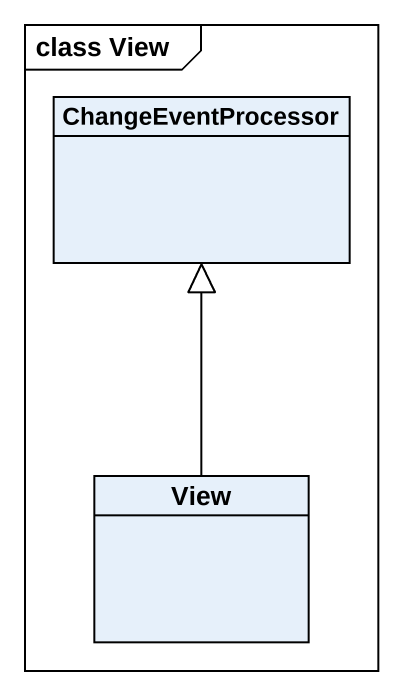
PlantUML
@startuml
mainframe class View
hide circle
hide empty members
class ChangeEventProcessor
class View
View -up-|> ChangeEventProcessor
@enduml
